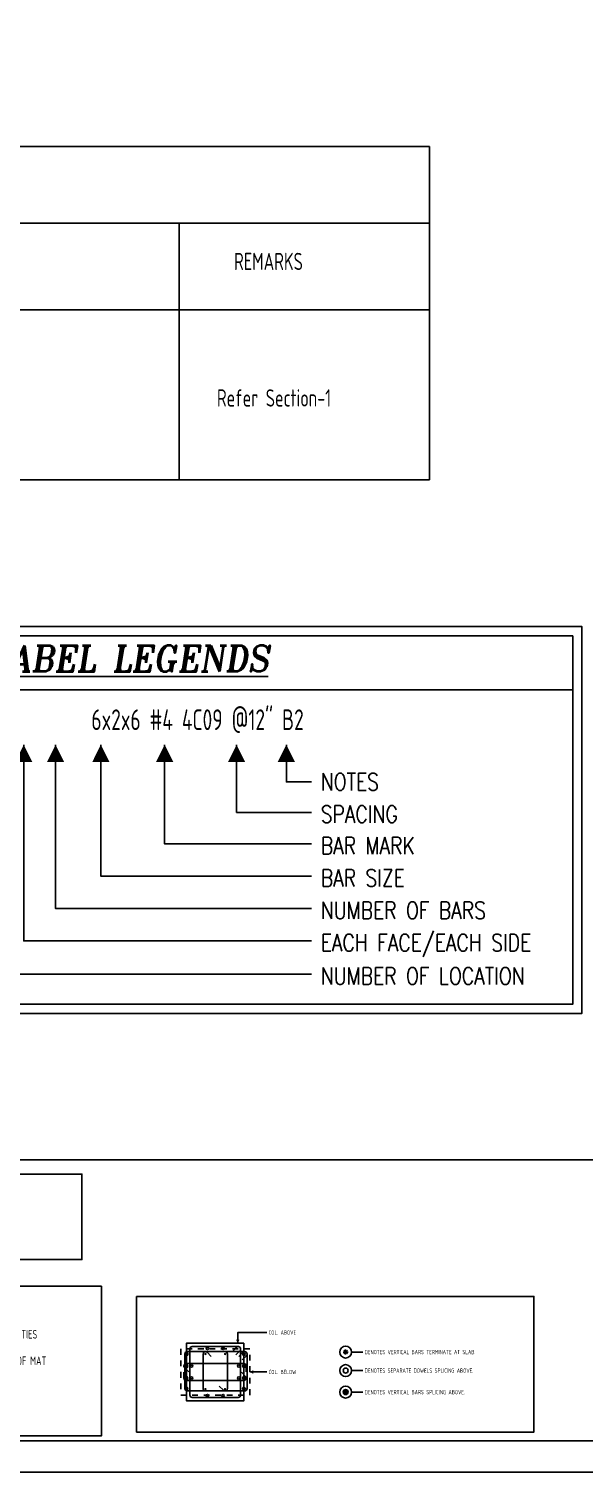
# Model space of a CAD drawing. Header units: inches. Extents: x 10095 to 38568, y -2433 to 4174.
# Drawn here: x 11999 to 12289, y -2273 to -1520 of the extents above; entities that cross this region are included whole.
import ezdxf
from ezdxf.enums import TextEntityAlignment as Align

# ---------------------------------------------------------------- set-up
doc = ezdxf.new("R2010")
doc.units = ezdxf.units.IN
doc.header["$MEASUREMENT"] = 0
doc.linetypes.add('HIDDEN', pattern=[6, 3, -3])
doc.layers.get('0').update_dxf_attribs({"linetype": 'CONTINUOUS'})
for name, color, linetype in [('0-25TEXT', 7, 'CONTINUOUS'), ('0-35', 3, 'CONTINUOUS'), ('0-35TEXT', 3, 'CONTINUOUS'), ('hidden', 7, 'HIDDEN'), ('REBARS', 4, 'CONTINUOUS')]:
    doc.layers.add(name, color=color, linetype=linetype)
doc.styles.add('AR', font='ARCHQUIK.shx', dxfattribs={"width": 0.8})
doc.styles.add('ATTR', font='romans.shx', dxfattribs={"width": 0.8, "height": 1.8645})
doc.styles.add('ROMANT', font='romant')

# ---------------------------------------------------------------- blocks, each defined once
blk = doc.blocks.new('leadrblk')
blk.add_lwpolyline([(0, 0, 0, 1, 0), (1, 0, 1, 1, 0)], format="xyseb")
blk = doc.blocks.new('A$C16F86EFF')
blk.add_line((-324.07, 168.73), (-4.8, 168.73))
at = {"layer": '0-25TEXT'}
for points in [[(-309.6, 140.1), (-309.6, 20.45), (-141.12, 20.45)], [(-291.39, 140.1), (-291.39, 37.81), (-141.12, 37.81)], [(-274.74, 140.1), (-274.74, 54.68), (-141.12, 54.68)], [(-251.12, 140.1), (-251.12, 71.56), (-141.12, 71.56)], [(-217.81, 140.1), (-217.81, 88.43), (-141.12, 88.43)], [(-180.24, 140.1), (-180.24, 104.83), (-141.12, 104.83)], [(-154.29, 140.1), (-154.29, 120.75), (-141.12, 120.75)]]:
    blk.add_lwpolyline(points, dxfattribs=at)
at = {"layer": '0-35', "color": 1}
for points in [[(-328.87, 201.72), (0, 201.72), (0, 0), (-328.87, 0)], [(-324.07, 196.92), (-4.8, 196.92), (-4.8, 4.8), (-324.07, 4.8)]]:
    blk.add_lwpolyline(points, close=True, dxfattribs=at)
at = {"layer": '0-25TEXT', "xscale": 8.998299212602461, "yscale": 3.60113385826844, "zscale": 4.800000000000001, "rotation": 270.0000046056895}
for p in [(-309.6, 140.1), (-291.39, 140.1), (-274.74, 140.1), (-251.12, 140.1), (-217.81, 140.1), (-180.24, 140.1), (-154.29, 140.1)]:
    blk.add_blockref('leadrblk', p, dxfattribs=at)
at = {"linetype": 'Continuous', "style": 'ROMANT', "oblique": 9, "width": 0.95}
blk.add_text('%%ULABEL LEGENDS', height=13.5, dxfattribs=at).set_placement((-235.98, 178.36), align=Align.CENTER)
at = {"layer": '0-35TEXT', "style": 'AR', "width": 0.8}
blk.add_text('6x2x6 #4 4C09 @12" B2', height=10.8, dxfattribs=at).set_placement((-145.21, 147.78), align=Align.RIGHT)
at = {"layer": '0-35TEXT', "style": 'ATTR', "width": 0.8}
for s, height, p in [('NOTES', 8.95, (-136.32, 116.29)), ('SPACING', 8.95, (-136.32, 99.43)), ('BAR MARK', 8.95, (-136.32, 83.03)), ('BAR SIZE', 8.95, (-136.32, 66.16)), ('NUMBER OF BARS', 8.9496, (-136.32, 49.28)), ('EACH FACE/EACH SIDE', 8.9496, (-136.32, 32.41)), ('NUMBER OF LOCATION', 8.9496, (-136.32, 15.05))]:
    blk.add_text(s, height=height, dxfattribs=at).set_placement(p)

msp = doc.modelspace()

# ---------------------------------------------------------------- hatches: boundary and pattern name
at = {"layer": 'REBARS'}
h = msp.add_hatch(color=256, dxfattribs=at)
h.dxf.hatch_style = 1
h.paths.add_polyline_path([(12165.47078, -2231.09025, 1), (12162.82818, -2231.09025, 1)])

# ---------------------------------------------------------------- linework, layer by layer
msp.add_lwpolyline([(11432.27269, -2256.41673), (12345.77228, -2256.41673), (12345.77228, -2110.01298), (11432.27269, -2110.01298)], close=True)
at = {"layer": '0-25TEXT'}
for points in [[(12107.79906, -2205.59479), (12107.79906, -2200.00413), (12122.97732, -2200.00413)], [(12114.06268, -2220.59479), (12122.97732, -2220.59479)]]:
    msp.add_lwpolyline(points, dxfattribs=at)
at = {"layer": '0-35', "color": 1}
for p, q in [((11435.88221, -1581.32865), (12207.88543, -1581.32865)), ((12207.88543, -1755.141), (12207.88543, -1581.32865)), ((12207.88543, -1621.32865), (11435.88221, -1621.32865)), ((12077.15768, -1755.141), (12077.15768, -1621.32865)), ((12207.88543, -1666.5506), (11435.88221, -1666.5506)), ((12207.88543, -1755.141), (11435.88221, -1755.141))]:
    msp.add_line(p, q, dxfattribs=at)
at = {"layer": '0-35'}
for p, q in [((12165.47078, -2210.1957), (12162.82818, -2210.1957)), ((12163.21518, -2211.13001), (12165.08378, -2209.2614)), ((12165.08378, -2211.13001), (12163.21518, -2209.2614)), ((12164.14948, -2211.51701), (12164.14948, -2208.8744))]:
    msp.add_line(p, q, dxfattribs=at)
at = {"layer": '0-35', "color": 1}
for points in [[(11831.89808, -2117.36275), (12026.46904, -2117.36275), (12026.46904, -2161.94883), (11831.89808, -2161.94883)], [(11831.89808, -2175.89951), (12036.64053, -2175.89951), (12036.64053, -2253.92514), (11831.89808, -2253.92514)], [(12055.01486, -2181.14492), (12262.38221, -2181.14492), (12262.38221, -2251.95811), (12055.01486, -2251.95811)]]:
    msp.add_lwpolyline(points, close=True, dxfattribs=at)
at = {"layer": '0-35'}
msp.add_lwpolyline([(12111.06268, -2205.59479), (12081.06268, -2205.59479), (12081.06268, -2235.59479), (12111.06268, -2235.59479)], close=True, dxfattribs=at)
for points in [[(12080.59542, -2210.56828), (12081.64606, -2211.8713), (12081.12074, -2211.21979), (12081.64344, -2210.56618), (12080.59803, -2211.8734), (12081.12074, -2211.21979), (12080.28382, -2211.21979), (12081.95765, -2211.21979), (12081.12074, -2211.21979), (12081.12074, -2212.05671), (12081.12074, -2210.38288)], [(12111.52993, -2210.56828), (12110.4793, -2211.8713), (12111.00461, -2211.21979), (12110.48191, -2210.56618), (12111.52732, -2211.8734), (12111.00461, -2211.21979), (12111.84153, -2211.21979), (12110.1677, -2211.21979), (12111.00461, -2211.21979), (12111.00461, -2212.05671), (12111.00461, -2210.38288)], [(12080.53736, -2216.82011), (12081.58799, -2218.12313), (12081.06268, -2217.47162), (12081.58538, -2216.81801), (12080.53997, -2218.12523), (12081.06268, -2217.47162), (12080.22576, -2217.47162), (12081.89959, -2217.47162), (12081.06268, -2217.47162), (12081.06268, -2218.30854), (12081.06268, -2216.63471)], [(12111.58799, -2216.81828), (12110.53736, -2218.1213), (12111.06268, -2217.46979), (12110.53997, -2216.81618), (12111.58538, -2218.1234), (12111.06268, -2217.46979), (12111.89959, -2217.46979), (12110.22576, -2217.46979), (12111.06268, -2217.46979), (12111.06268, -2218.30671), (12111.06268, -2216.63288)], [(12080.53736, -2223.06828), (12081.58799, -2224.3713), (12081.06268, -2223.71979), (12081.58538, -2223.06618), (12080.53997, -2224.3734), (12081.06268, -2223.71979), (12080.22576, -2223.71979), (12081.89959, -2223.71979), (12081.06268, -2223.71979), (12081.06268, -2224.5567), (12081.06268, -2222.88288)], [(12080.53736, -2228.56828), (12081.58799, -2229.8713), (12081.06268, -2229.21979), (12081.58538, -2228.56618), (12080.53997, -2229.8734), (12081.06268, -2229.21979), (12080.22576, -2229.21979), (12081.89959, -2229.21979), (12081.06268, -2229.21979), (12081.06268, -2230.05671), (12081.06268, -2228.38288)], [(12111.58799, -2223.06828), (12110.53736, -2224.3713), (12111.06268, -2223.71979), (12110.53997, -2223.06618), (12111.58538, -2224.3734), (12111.06268, -2223.71979), (12111.89959, -2223.71979), (12110.22576, -2223.71979), (12111.06268, -2223.71979), (12111.06268, -2224.5567), (12111.06268, -2222.88288)], [(12111.58799, -2228.56828), (12110.53736, -2229.8713), (12111.06268, -2229.21979), (12110.53997, -2228.56618), (12111.58538, -2229.8734), (12111.06268, -2229.21979), (12111.89959, -2229.21979), (12110.22576, -2229.21979), (12111.06268, -2229.21979), (12111.06268, -2230.05671), (12111.06268, -2228.38288)]]:
    msp.add_lwpolyline(points, dxfattribs=at)
at = {"layer": '0-35', "color": 0, "lineweight": -2}
for points in [[(12167.26111, -2210.1957), (12173.09117, -2210.1957)], [(12167.26111, -2219.8617), (12173.09117, -2219.8617)], [(12167.26111, -2231.09025), (12173.09117, -2231.09025)]]:
    msp.add_lwpolyline(points, dxfattribs=at)
at = {"layer": '0-35', "color": 253}
for centre in [(12091.95851, -2208.28229), (12100.16684, -2208.28229), (12091.95851, -2232.90729), (12100.16684, -2232.90729)]:
    msp.add_circle(centre, 0.625, dxfattribs=at)
at = {"layer": '0-35', "color": 0, "lineweight": -2}
for centre in [(12164.14948, -2210.1957), (12164.14948, -2219.8617), (12164.14948, -2231.09025)]:
    msp.add_circle(centre, 3.11163, dxfattribs=at)
at = {"layer": '0-35'}
for centre, radius in [((12083.75018, -2217.46979), 0.625), ((12108.37518, -2217.46979), 0.625), ((12164.14948, -2219.8617), 1.3213), ((12083.75018, -2223.71979), 0.625), ((12108.37518, -2223.71979), 0.625)]:
    msp.add_circle(centre, radius, dxfattribs=at)
at = {"layer": '0-35TEXT'}
msp.add_lwpolyline([(10648.36485, 283.49724), (12743.78018, 283.49724), (12743.78018, -2272.82815), (10648.36485, -2272.82815)], close=True, dxfattribs=at)
at = {"layer": 'hidden', "linetype": 'HIDDEN'}
msp.add_lwpolyline([(12078.06268, -2208.59479), (12078.06268, -2232.59479), (12114.06268, -2232.59479), (12114.06268, -2208.59479)], close=True, dxfattribs=at)
at = {"layer": 'REBARS', "color": 4}
for points in [[(12108.43245, -2212.45724), (12110.55377, -2210.33592, -0.668178316), (12112.68765, -2211.2198), (12112.68766, -2229.2198, -0.414213744), (12111.43766, -2230.4698), (12081.43766, -2230.46979, -0.414213349), (12080.18766, -2229.21979), (12080.18765, -2211.21979, -0.414213744), (12081.43765, -2209.96979), (12111.43765, -2209.9698, -0.668178678), (12112.32154, -2212.10368), (12110.20021, -2214.22501)], [(12093.94288, -2212.45723), (12091.82156, -2210.33591, 0.668178552), (12089.68768, -2211.21979), (12089.68768, -2229.21979, 0.414213451), (12090.93768, -2230.46979), (12093.93768, -2230.46979)], [(12098.18247, -2227.98236), (12100.30379, -2230.10367, 0.668178441), (12102.43767, -2229.21979), (12102.43767, -2211.21979, 0.414213451), (12101.18767, -2209.96979), (12098.18767, -2209.96979)], [(12082.20505, -2220.4351), (12080.08373, -2218.31378, -0.668178803), (12080.96761, -2216.1799), (12110.96762, -2216.17991, -0.414213451), (12112.21762, -2217.42991), (12112.21762, -2220.42991)], [(12109.73018, -2220.75448), (12111.8515, -2222.8758, -0.668178552), (12110.96762, -2225.00968), (12080.96762, -2225.00968, -0.414213451), (12079.71762, -2223.75968), (12079.71762, -2220.75968)]]:
    msp.add_lwpolyline(points, format="xyb", dxfattribs=at)
at = {"layer": 'REBARS', "color": 253}
msp.add_lwpolyline([(12105.05747, -2209.83223), (12107.17879, -2207.71091, -0.668178316), (12109.31267, -2208.59479), (12109.31268, -2232.59479, -0.414213744), (12108.06268, -2233.84479), (12084.06268, -2233.84479, -0.414213349), (12082.81268, -2232.59479), (12082.81267, -2208.59478, -0.414213744), (12084.06267, -2207.34478), (12108.06267, -2207.34479, -0.668178678), (12108.94656, -2209.47868), (12106.82524, -2211.6)], format="xyb", dxfattribs=at)
at = {"layer": 'REBARS', "const_width": 0.6}
for points in [[(12090.63768, -2211.21979, -1), (12091.23768, -2211.21979, -1), (12090.63768, -2211.21979)], [(12090.63768, -2211.21979, -1), (12091.23768, -2211.21979, -1), (12090.63768, -2211.21979)], [(12100.88767, -2211.21979, -1), (12101.48767, -2211.21979, -1), (12100.88767, -2211.21979)], [(12100.88767, -2211.21979, -1), (12101.48767, -2211.21979, -1), (12100.88767, -2211.21979)], [(12090.63768, -2229.5016, 1), (12091.23768, -2229.5016, 1), (12090.63768, -2229.5016)], [(12090.63768, -2229.5016, 1), (12091.23768, -2229.5016, 1), (12090.63768, -2229.5016)], [(12100.88767, -2229.5016, 1), (12101.48767, -2229.5016, 1), (12100.88767, -2229.5016)], [(12100.88767, -2229.5016, 1), (12101.48767, -2229.5016, 1), (12100.88767, -2229.5016)]]:
    msp.add_lwpolyline(points, format="xyb", dxfattribs=at)
at = {"layer": 'REBARS'}
msp.add_circle((12164.14948, -2231.09025), 1.3213, dxfattribs=at)

# ---------------------------------------------------------------- block references
msp.add_blockref('A$C16F86EFF', (12287.47403, -2033.53125))
at = {"layer": '0-25TEXT', "xscale": 1.874645669291338, "yscale": 0.7502362204724409, "zscale": 0.5, "rotation": 90}
msp.add_blockref('leadrblk', (12107.79906, -2205.59479), dxfattribs=at)
at = {"layer": '0-25TEXT', "xscale": 1.874645669291338, "yscale": 0.7502362204724409, "zscale": 0.5}
msp.add_blockref('leadrblk', (12114.06268, -2220.59479), dxfattribs=at)

# ---------------------------------------------------------------- texts
at = {"layer": '0-35TEXT', "style": 'AR', "width": 0.8}
for s, height, p in [('REMARKS', 9, (12105.8867, -1645.80337)), ('Refer Section-1', 9, (12096.95303, -1717.01688)), ('VERTICAL TIES', 4.4998875, (11974.199, -2203.17213)), ('COL. ABOVE', 2.249944, (12123.9773, -2201.12911)), ('BOTTOM OF MAT', 4.4998875, (11974.199, -2216.99726)), ('DENOTES VERTICAL BARS TERMINATE AT SLAB.', 2.2499437, (12174.09115, -2211.32068)), ('COL. BELOW', 2.249944, (12123.9773, -2221.71976)), ('DENOTES SEPARATE DOWELS SPLICING ABOVE.', 2.2499437, (12174.09115, -2220.98667)), ('DENOTES VERTICAL BARS SPLICING ABOVE.', 2.2499437, (12174.09115, -2232.21522))]:
    msp.add_text(s, height=height, dxfattribs=at).set_placement(p)

doc.saveas('drawing.dxf')
